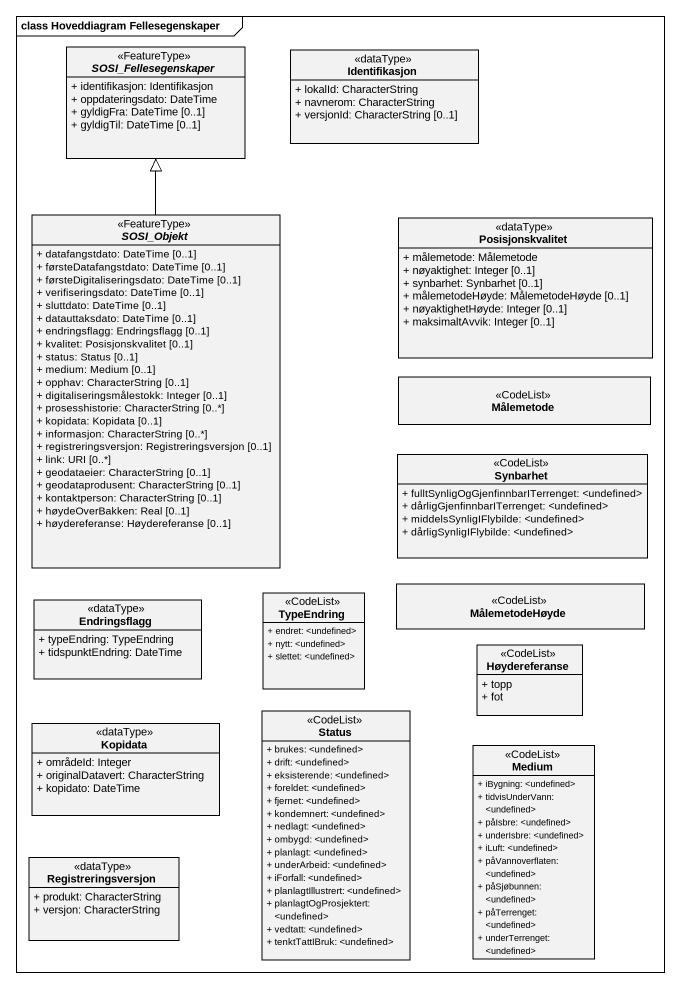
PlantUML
@startuml
mainframe class Hoveddiagram Fellesegenskaper
hide circle
hide empty members
skinparam classAttributeIconSize 0
abstract class SOSI_Fellesegenskaper <<FeatureType>> {
  + identifikasjon: Identifikasjon
  + oppdateringsdato: DateTime
  + gyldigFra: DateTime [0..1]
  + gyldigTil: DateTime [0..1]
}
class Identifikasjon <<dataType>> {
  + lokalId: CharacterString
  + navnerom: CharacterString
  + versjonId: CharacterString [0..1]
}
abstract class SOSI_Objekt <<FeatureType>> {
  + datafangstdato: DateTime [0..1]
  + førsteDatafangstdato: DateTime [0..1]
  + førsteDigitaliseringsdato: DateTime [0..1]
  + verifiseringsdato: DateTime [0..1]
  + sluttdato: DateTime [0..1]
  + datauttaksdato: DateTime [0..1]
  + endringsflagg: Endringsflagg [0..1]
  + kvalitet: Posisjonskvalitet [0..1]
  + status: Status [0..1]
  + medium: Medium [0..1]
  + opphav: CharacterString [0..1]
  + digitaliseringsmålestokk: Integer [0..1]
  + prosesshistorie: CharacterString [0..*]
  + kopidata: Kopidata [0..1]
  + informasjon: CharacterString [0..*]
  + registreringsversjon: Registreringsversjon [0..1]
  + link: URI [0..*]
  + geodataeier: CharacterString [0..1]
  + geodataprodusent: CharacterString [0..1]
  + kontaktperson: CharacterString [0..1]
  + høydeOverBakken: Real [0..1]
  + høydereferanse: Høydereferanse [0..1]
}
class Posisjonskvalitet <<dataType>> {
  + målemetode: Målemetode
  + nøyaktighet: Integer [0..1]
  + synbarhet: Synbarhet [0..1]
  + målemetodeHøyde: MålemetodeHøyde [0..1]
  + nøyaktighetHøyde: Integer [0..1]
  + maksimaltAvvik: Integer [0..1]
}
class Målemetode <<CodeList>>
class Synbarhet <<CodeList>> {
  + fulltSynligOgGjenfinnbarITerrenget: <undefined>
  + dårligGjenfinnbarITerrenget: <undefined>
  + middelsSynligIFlybilde: <undefined>
  + dårligSynligIFlybilde: <undefined>
}
class Endringsflagg <<dataType>> {
  + typeEndring: TypeEndring
  + tidspunktEndring: DateTime
}
class TypeEndring <<CodeList>> {
  + endret: <undefined>
  + nytt: <undefined>
  + slettet: <undefined>
}
class MålemetodeHøyde <<CodeList>>
class Høydereferanse <<CodeList>> {
  + topp
  + fot
}
class Status <<CodeList>> {
  + brukes: <undefined>
  + drift: <undefined>
  + eksisterende: <undefined>
  + foreldet: <undefined>
  + fjernet: <undefined>
  + kondemnert: <undefined>
  + nedlagt: <undefined>
  + ombygd: <undefined>
  + planlagt: <undefined>
  + underArbeid: <undefined>
  + iForfall: <undefined>
  + planlagtIllustrert: <undefined>
  + planlagtOgProsjektert: <undefined>
  + vedtatt: <undefined>
  + tenktTattIBruk: <undefined>
}
class Kopidata <<dataType>> {
  + områdeId: Integer
  + originalDatavert: CharacterString
  + kopidato: DateTime
}
class Medium <<CodeList>> {
  + iBygning: <undefined>
  + tidvisUnderVann: <undefined>
  + påIsbre: <undefined>
  + underIsbre: <undefined>
  + iLuft: <undefined>
  + påVannoverflaten: <undefined>
  + påSjøbunnen: <undefined>
  + påTerrenget: <undefined>
  + underTerrenget: <undefined>
}
class Registreringsversjon <<dataType>> {
  + produkt: CharacterString
  + versjon: CharacterString
}
SOSI_Objekt -up-|> SOSI_Fellesegenskaper
@enduml
